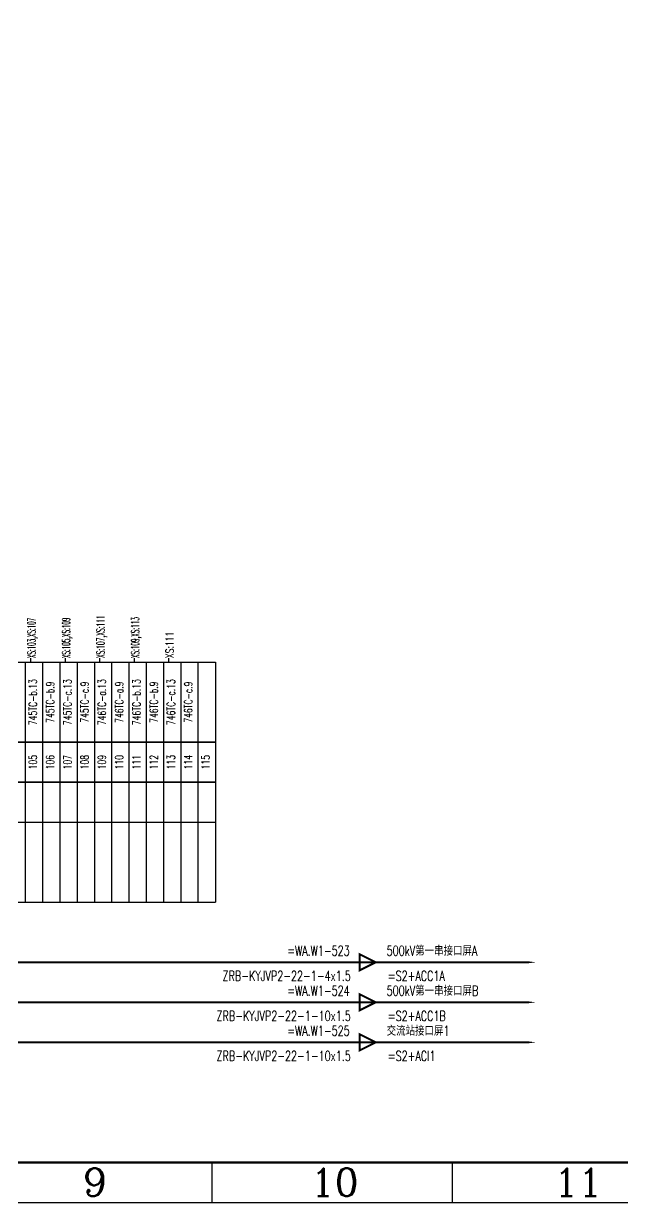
# Model space of a CAD drawing. Header units: millimetres. Extents: x 0 to 841, y 0 to 594.
# Drawn here: x 493 to 642.5, y 0 to 294.6 of the extents above; entities that cross this region are included whole.
import ezdxf
from ezdxf.enums import TextEntityAlignment as Align

# ---------------------------------------------------------------- set-up
doc = ezdxf.new("R2010")
doc.units = ezdxf.units.MM
doc.styles.add('ECL', font='', dxfattribs={"width": 0.7, "height": 3})
doc.styles.add('elec', font='simplex.shx', dxfattribs={"width": 0.7, "bigfont": 'hztxta.shx'})
doc.styles.add('ROMANC', font='romanc')
doc.styles.get('ECL').set_extended_font_data('FangSong_GB2312')

# ---------------------------------------------------------------- blocks, each defined once
blk = doc.blocks.new('to')
at = {"const_width": 0.5}
blk.add_lwpolyline([(-4, 2), (-4, -2), (0, 0)], close=True, dxfattribs=at)
at = {"style": 'elec', "width": 0.7}
for tag, p in [('CABLECODE', (-6.5, 1.65)), ('CABLETYPE', (-6.23, -4.65))]:
    blk.add_attdef(tag, text='', height=2.5, dxfattribs=at).set_placement(p, align=Align.RIGHT)
for tag, p in [('EQUNAME', (2.72, 1.65)), ('EQUCODE', (3, -4.65))]:
    blk.add_attdef(tag, p, '', height=2.5, dxfattribs=at)
blk = doc.blocks.new('XXDAFRAM-CH-HENG-A1')
at = {"color": 1}
for p, q in [((540, 10), (540, 0)), ((600, 10), (600, 0))]:
    blk.add_line(p, q, dxfattribs=at)
blk.add_lwpolyline([(0, 0), (841, 0), (841, 594), (0, 594)], close=True, dxfattribs=at)
at = {"color": 1, "const_width": 0.6}
blk.add_lwpolyline([(25, 10), (831, 10), (831, 584), (25, 584)], close=True, dxfattribs=at)
at = {"color": 1, "style": 'ROMANC'}
for s, p in [('9', (507.73, 1.55)), ('10', (564.65, 1.55)), ('11', (625.45, 1.55))]:
    blk.add_text(s, height=7, dxfattribs=at).set_placement(p)
at = {"linetype": 'Continuous', "style": 'ECL', "width": 0.7}
for tag, height, p in [('DESIGNSTATUS', 3.5, (818.85, 76.57)), ('DESIGNSTATUS', 3.5, (818.85, 76.57)), ('ENDESIGNSTATUS', 3.5, (818.89, 70.89)), ('ENDESIGNSTATUS', 3.5, (818.89, 70.89)), ('V', 4, (778.58, 63.46)), ('O', 4, (784.75, 63.46)), ('L', 4, (790.92, 63.46)), ('N', 4, (797.08, 63.46)), ('D', 4, (809.42, 63.46)), ('W', 4, (815.58, 63.46)), ('G', 4, (821.75, 63.46)), ('VEREN40', 4, (827.82, 63.3)), ('DWGNAME1', 5, (768.76, 48.81)), ('DWGENAME1', 5, (768.98, 42.71)), ('DWGNAME', 5, (768.73, 42.42)), ('DWGNAME2', 5, (769.11, 35.27)), ('DWGENAME', 5, (769.24, 35.31)), ('DWGENAME2', 5, (769.4, 28.81)), ('DWGNO', 5, (758.81, 15.14)), ('VEREN40', 4, (825.77, 15.22))]:
    blk.add_attdef(tag, text='', height=height, dxfattribs=at).set_placement(p, align=Align.MIDDLE)
at = {"style": 'ECL', "width": 0.7, "flags": 1}
for p in [(697.39, 48.28), (697.39, 40.28), (697.39, 32.28), (697.39, 24.28)]:
    blk.add_attdef('DATE', text='', height=5, dxfattribs=at).set_placement(p, align=Align.MIDDLE)
for tag, p in [('SJ1', (666.56, 44.28)), ('JH', (666.56, 36.28)), ('SH1', (666.56, 28.28)), ('PZ', (666.56, 20.28)), ('BL', (666.56, 10))]:
    blk.add_attdef(tag, p, '', height=5, dxfattribs=at)

msp = doc.modelspace()

# ---------------------------------------------------------------- linework, layer by layer
for p, q in [((494.8, 135), (494.8, 136)), ((503.43, 135), (503.43, 136)), ((512.05, 135), (512.05, 136)), ((520.68, 135), (520.68, 136)), ((529.3, 135), (529.3, 136)), ((45, 135), (540.93, 135)), ((493.49, 75), (493.49, 135)), ((497.8, 75), (497.8, 135)), ((502.12, 75), (502.12, 135)), ((506.43, 75), (506.43, 135)), ((510.74, 75), (510.74, 135)), ((515.05, 75), (515.05, 135)), ((519.37, 75), (519.37, 135)), ((523.68, 75), (523.68, 135)), ((527.99, 75), (527.99, 135)), ((532.3, 75), (532.3, 135)), ((536.62, 75), (536.62, 135)), ((540.93, 135), (540.93, 75)), ((45, 75), (540.93, 75))]:
    msp.add_line(p, q)
at = {"color": 1, "const_width": 0.35}
for points in [[(540.93, 115), (45, 115)], [(540.93, 105), (45, 105)], [(540.93, 95), (45, 95)]]:
    msp.add_lwpolyline(points, dxfattribs=at)
at = {"color": 7}
for points in [[(46.81, 60, 0.5, 0.5, 0), (612.93, 60, 2, 0, 0), (620.93, 60, 0, 0, 0)], [(193.43, 50, 0.5, 0.5, 0), (612.93, 50, 2, 0, 0), (620.93, 50, 0, 0, 0)], [(335.74, 40, 0.5, 0.5, 0), (612.93, 40, 2, 0, 0), (620.93, 40, 0, 0, 0)]]:
    msp.add_lwpolyline(points, format="xyseb", dxfattribs=at)

# ---------------------------------------------------------------- block references
msp.add_blockref('XXDAFRAM-CH-HENG-A1', (0, 0))
for p, values in [((580.93, 60), {'EQUNAME': '500kV第一串接口屏A', 'CABLECODE': '=WA.W1-523', 'EQUCODE': '=S2+ACC1A', 'CABLETYPE': 'ZRB-KYJVP2-22-1-4x1.5'}), ((580.93, 50), {'EQUNAME': '500kV第一串接口屏B', 'CABLECODE': '=WA.W1-524', 'EQUCODE': '=S2+ACC1B', 'CABLETYPE': 'ZRB-KYJVP2-22-1-10x1.5'}), ((580.93, 40), {'EQUNAME': '交流站接口屏1', 'CABLECODE': '=WA.W1-525', 'EQUCODE': '=S2+ACI1', 'CABLETYPE': 'ZRB-KYJVP2-22-1-10x1.5'})]:
    msp.add_blockref('to', p).add_auto_attribs(values)

# ---------------------------------------------------------------- texts
at = {"color": 0, "style": 'elec'}
for s, width, p in [('XS:107,XS:111', 0.443662, (513.21, 136)), ('XS:103,XS:107', 0.418142, (495.96, 136)), ('XS:105,XS:109', 0.42, (504.59, 136)), ('XS:109,XS:113', 0.425676, (521.83, 136)), ('XS:111', 0.7, (530.46, 136))]:
    msp.add_text(s, height=2, rotation=90, dxfattribs=dict(at, width=width)).set_placement(p)
at = {"color": 0, "style": 'elec', "width": 0.7}
for s, p in [('745TC-b.13', (495.3, 125)), ('745TC-b.9', (499.62, 125)), ('745TC-c.13', (503.93, 125)), ('745TC-c.9', (508.24, 125)), ('746TC-a.13', (512.55, 125)), ('746TC-a.9', (516.87, 125)), ('746TC-b.13', (521.18, 125)), ('746TC-b.9', (525.49, 125)), ('746TC-c.13', (529.8, 125)), ('746TC-c.9', (534.12, 125)), ('105', (495.3, 110)), ('106', (499.62, 110)), ('107', (503.93, 110)), ('108', (508.24, 110)), ('109', (512.55, 110)), ('110', (516.87, 110)), ('111', (521.18, 110)), ('112', (525.49, 110)), ('113', (529.8, 110)), ('114', (534.12, 110)), ('115', (538.43, 110))]:
    msp.add_text(s, height=2, rotation=90, dxfattribs=at).set_placement(p, align=Align.MIDDLE)

doc.saveas('drawing.dxf')
